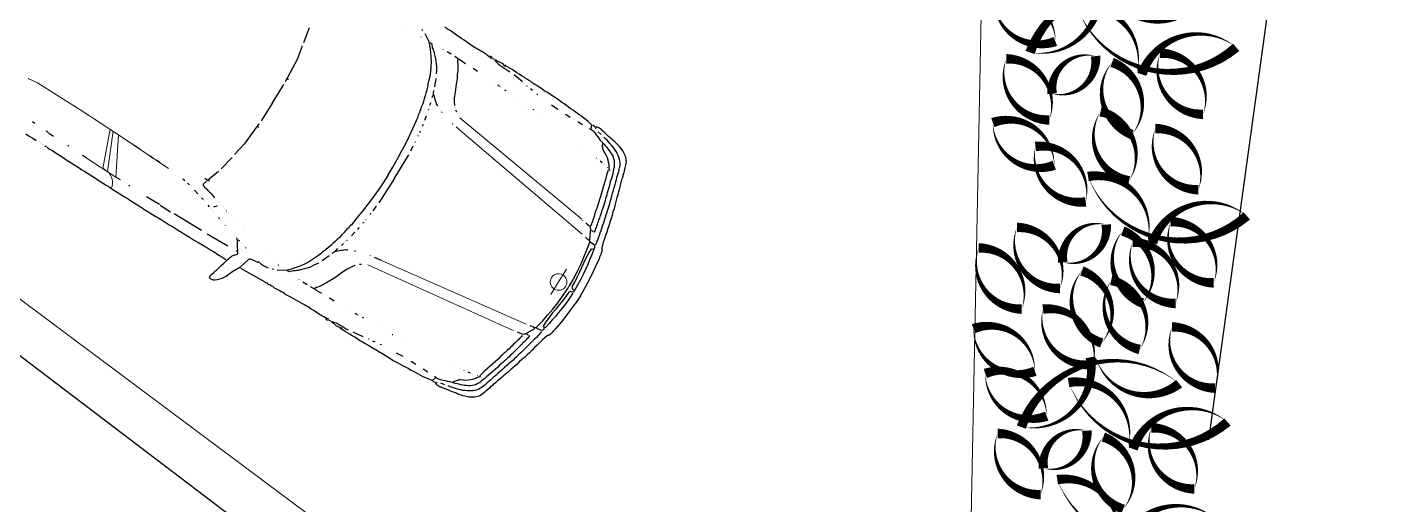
# Model space of a CAD drawing. Header units: metres. Extents: x -45 to 1930, y -347 to 488.
# Drawn here: x 110.75 to 117.84, y -326.62 to -324.14 of the extents above; entities that cross this region are included whole.
import ezdxf

# ---------------------------------------------------------------- set-up
doc = ezdxf.new("R2010")
doc.units = ezdxf.units.M
doc.linetypes.add('ČERCHOVANÁ', pattern=[25.4, 12.7, -6.35, 0, -6.35])
for name, color, linetype in [('01_PODKLAD_HRANICE_1', 70, 'Continuous'), ('OSA', 7, 'ČERCHOVANÁ'), ('zariz.predmety', 203, 'Continuous')]:
    doc.layers.add(name, color=color, linetype=linetype)

# ---------------------------------------------------------------- blocks, each defined once
blk = doc.blocks.new('BMW3-PUD')
at = {"lineweight": 0}
for p, q in [((2.5694, 0.7572), (2.3861, 0.7602)), ((2.3861, 0.7602), (2.4905, 0.5663)), ((2.4387, 0.7593), (2.5245, 0.5656)), ((2.4664, 0.7589), (2.5425, 0.5652)), ((1.0314, 0.4512), (0.2143, 0.3401)), ((0.9833, 0.3943), (0.17, 0.2757)), ((0.1432, 0.0776), (0.1432, 0)), ((0.1432, -0.0776), (0.1432, 0)), ((0.9833, -0.3943), (0.17, -0.2757)), ((1.0314, -0.4512), (0.2143, -0.3401))]:
    blk.add_line(p, q, dxfattribs=at)
for points in [[(1.5236, 0.7387), (1.5228, 0.7394), (1.5213, 0.7394), (1.5198, 0.7409), (1.519, 0.7424), (1.525, 0.7447), (1.5318, 0.7463), (1.5393, 0.7471), (1.546, 0.7472), (1.5528, 0.748), (1.5595, 0.7489), (1.5663, 0.7512), (1.5715, 0.7543), (1.5722, 0.7558), (1.573, 0.7573), (1.5737, 0.758), (1.5737, 0.758), (1.5902, 0.8161), (1.6115, 0.8584), (1.6159, 0.8704), (1.621, 0.8818), (1.6261, 0.8938), (1.632, 0.9044), (1.6386, 0.915), (1.6468, 0.9249), (1.6549, 0.934), (1.6653, 0.9416), (1.6691, 0.9432), (1.6728, 0.9447), (1.6765, 0.9462), (1.6803, 0.9471), (1.684, 0.9471), (1.6878, 0.9471), (1.6916, 0.9464), (1.6953, 0.9457), (1.697, 0.9345), (1.6948, 0.9232), (1.6905, 0.9111), (1.6876, 0.8991), (1.6855, 0.893), (1.684, 0.8878), (1.6833, 0.8825), (1.6811, 0.878), (1.6768, 0.8592), (1.6725, 0.8411), (1.6675, 0.823), (1.6625, 0.8057), (1.6603, 0.8004), (1.6588, 0.7951), (1.6574, 0.7906), (1.6567, 0.7861), (1.6382, 0.7648), (1.6375, 0.7618), (1.6382, 0.7588), (1.6398, 0.7558), (1.6413, 0.7536), (1.6413, 0.7536), (1.6428, 0.7529), (1.6436, 0.7521), (1.6436, 0.7521)], [(0.0086, 0), (0.0085, 0.0275), (0.0125, 0.0749), (0.0164, 0.1222), (0.0218, 0.1696), (0.028, 0.217), (0.0309, 0.229), (0.033, 0.2403), (0.0351, 0.2516), (0.0388, 0.2629), (0.0402, 0.2637), (0.041, 0.2644), (0.0425, 0.266), (0.0439, 0.2667), (0.0498, 0.2833), (0.0548, 0.3006), (0.0591, 0.3187), (0.0634, 0.3376), (0.0677, 0.3556), (0.072, 0.3737), (0.0763, 0.3918), (0.0813, 0.4083), (0.0856, 0.4264), (0.0907, 0.4437), (0.0957, 0.4611), (0.1, 0.4784), (0.1043, 0.4927), (0.1087, 0.507), (0.113, 0.5206), (0.1173, 0.5342), (0.1202, 0.5455), (0.1231, 0.556), (0.1268, 0.5658), (0.1289, 0.5756), (0.1347, 0.5907), (0.1398, 0.605), (0.1434, 0.6186), (0.1485, 0.6322), (0.1491, 0.6389), (0.1513, 0.645), (0.1535, 0.6503), (0.1542, 0.6563), (0.1593, 0.6721), (0.1643, 0.6872), (0.1687, 0.7015), (0.1745, 0.7151), (0.1841, 0.728), (0.1953, 0.7386), (0.2079, 0.747), (0.2214, 0.7547), (0.2355, 0.7601), (0.2505, 0.7655), (0.2662, 0.7695), (0.282, 0.7727), (0.2924, 0.7743), (0.3029, 0.7767), (0.3134, 0.7783), (0.3239, 0.7799), (0.3337, 0.7815), (0.3442, 0.7839), (0.3539, 0.7855), (0.3644, 0.7872), (0.3696, 0.788), (0.3749, 0.7895), (0.3794, 0.7904), (0.3846, 0.7904), (0.3899, 0.7905), (0.3951, 0.7905), (0.3997, 0.7891), (0.4042, 0.7876), (0.4049, 0.7869), (0.4049, 0.7861), (0.405, 0.7846), (0.4057, 0.7832), (0.402, 0.7771)], [(0.4095, 0.7832), (0.4245, 0.7856)], [(0.421, 0.7668), (0.4283, 0.7789), (0.4283, 0.7804), (0.4283, 0.7812), (0.4283, 0.7827), (0.429, 0.7834), (0.4425, 0.7859), (0.456, 0.7883), (0.4695, 0.7907), (0.483, 0.7916), (0.4972, 0.7933), (0.5107, 0.7942), (0.525, 0.7951), (0.5392, 0.796), (0.5535, 0.7969), (0.5678, 0.7971), (0.582, 0.798), (0.5955, 0.7989), (0.6098, 0.7998), (0.624, 0.8008), (0.6383, 0.8017), (0.6518, 0.8034), (0.6615, 0.8035), (0.6706, 0.8028), (0.6803, 0.803), (0.6901, 0.8031), (0.6991, 0.8032), (0.7089, 0.8033), (0.7186, 0.8034), (0.7276, 0.8035), (0.7374, 0.8036), (0.7471, 0.8038), (0.7562, 0.8046), (0.7659, 0.8047), (0.7749, 0.8048), (0.7847, 0.8049), (0.7937, 0.8051), (0.8035, 0.8052), (0.811, 0.806), (0.8185, 0.8061), (0.8252, 0.8062), (0.832, 0.8063), (0.8395, 0.8063), (0.8462, 0.8064), (0.853, 0.8065), (0.8605, 0.8074), (0.8755, 0.8068), (0.8905, 0.8062), (0.9048, 0.8071), (0.9198, 0.8073), (0.9341, 0.8075), (0.9484, 0.8069), (0.9626, 0.8063), (0.9762, 0.8035), (0.9829, 0.8058), (0.9889, 0.8074), (0.9964, 0.8075), (1.0032, 0.8068), (1.0107, 0.8061), (1.0182, 0.8047), (1.0257, 0.8041), (1.0325, 0.8042), (1.034, 0.8034), (1.0347, 0.8034), (1.0348, 0.8019), (1.0348, 0.8004), (1.0236, 0.7973), (1.0123, 0.7949), (1.0003, 0.794), (0.9883, 0.7931), (0.9756, 0.793), (0.9635, 0.7928), (0.9508, 0.7927), (0.9388, 0.7918)], [(0.8548, 0.7818), (0.911, 0.7892)], [(0.9784, 0.8088), (0.9776, 0.8088), (0.9761, 0.8087), (0.9754, 0.8087), (0.9739, 0.8087)], [(1.04, 0.8027), (1.0475, 0.8028)], [(1.0535, 0.8007), (1.0535, 0.8007), (1.0535, 0.8022), (1.0528, 0.8029), (1.0528, 0.8029), (1.055, 0.8052), (1.0587, 0.8067), (1.0625, 0.8068), (1.0663, 0.8046)], [(1.0566, 0.7984), (1.0648, 0.8), (1.0738, 0.8016), (1.0821, 0.8025), (1.0911, 0.8033), (1.1001, 0.8035), (1.1083, 0.8036), (1.1173, 0.8037), (1.1264, 0.803), (1.1354, 0.8031), (1.1444, 0.8025), (1.1534, 0.8026), (1.1617, 0.8019), (1.1707, 0.802), (1.1797, 0.8022), (1.1887, 0.8023), (1.1977, 0.8024), (1.212, 0.8033), (1.227, 0.8042), (1.2412, 0.8051), (1.2555, 0.8053), (1.269, 0.8055), (1.2833, 0.8064), (1.2975, 0.8073), (1.311, 0.809), (1.3193, 0.8083), (1.3268, 0.8084), (1.3335, 0.8085), (1.341, 0.8093), (1.3485, 0.8094), (1.356, 0.8103), (1.3636, 0.8104), (1.3718, 0.8104), (1.3756, 0.8105), (1.3786, 0.8105), (1.3816, 0.8106), (1.3853, 0.8106), (1.3883, 0.8099), (1.3914, 0.8099), (1.3951, 0.81), (1.3988, 0.8108), (1.4004, 0.8108), (1.4018, 0.8108), (1.4026, 0.8101), (1.4041, 0.8086), (1.4094, 0.8109), (1.4146, 0.8125), (1.4198, 0.8125), (1.4244, 0.8088), (1.4319, 0.8127), (1.4334, 0.8127), (1.4349, 0.812), (1.4356, 0.8112), (1.4379, 0.8112), (1.582, 0.8182)], [(1.4055, 0.8139), (1.4055, 0.8139), (1.4048, 0.8139), (1.4041, 0.8138), (1.4041, 0.8138)], [(1.4378, 0.8143), (1.4378, 0.8143)], [(2.7721, 0.8189), (2.7556, 0.8195), (2.7391, 0.8193), (2.7225, 0.8198), (2.7053, 0.8196), (2.6887, 0.8202), (2.6722, 0.82), (2.6557, 0.8205), (2.6392, 0.8203), (2.6226, 0.8209), (2.6054, 0.8207), (2.5889, 0.8212), (2.5724, 0.821), (2.5558, 0.8216), (2.5393, 0.8214), (2.522, 0.8219), (2.5055, 0.8217), (2.489, 0.8223), (2.4725, 0.8221), (2.4559, 0.8226), (2.4387, 0.8224), (2.4221, 0.823), (2.4056, 0.8228), (2.3891, 0.8226), (2.3718, 0.8232), (2.3553, 0.823), (2.3388, 0.8235), (2.3215, 0.8233), (2.305, 0.8231), (2.2885, 0.8236), (2.272, 0.8234), (2.2547, 0.824), (2.2382, 0.8238), (2.2276, 0.8237), (2.2171, 0.8236), (2.2059, 0.8234), (2.1954, 0.8233), (2.1848, 0.8232), (2.1743, 0.8238), (2.1638, 0.8237), (2.1533, 0.8243), (2.1428, 0.8242), (2.1315, 0.824), (2.121, 0.8239), (2.1105, 0.8238), (2.1, 0.8237), (2.0895, 0.8235), (2.079, 0.8226), (2.0685, 0.8218), (2.0437, 0.8222), (2.0189, 0.8227), (1.9942, 0.8224), (1.9694, 0.8228), (1.9446, 0.8225), (1.9198, 0.8222), (1.8951, 0.822), (1.8703, 0.8217), (1.8455, 0.8206), (1.8207, 0.8203), (1.796, 0.82), (1.7712, 0.8197), (1.7464, 0.8194), (1.7224, 0.8192), (1.6976, 0.8196), (1.6728, 0.8193)], [(1.9431, 0.8203), (1.9431, 0.8203)], [(2.7751, 0.8182), (2.7781, 0.819), (2.7804, 0.819), (2.7826, 0.819), (2.7849, 0.8191)], [(2.7924, 0.8169), (2.7924, 0.8169)], [(2.7984, 0.8192), (2.7984, 0.8192)], [(2.7984, 0.8162), (2.7984, 0.8162)], [(2.8059, 0.8186), (2.8059, 0.8186)], [(2.8119, 0.8194), (2.8119, 0.8194)], [(2.8127, 0.8164), (2.8127, 0.8164)], [(2.8224, 0.8158), (2.8224, 0.8158)], [(2.9028, 0.8182), (2.881, 0.8187), (2.86, 0.8185), (2.8382, 0.8189)], [(0.0815, 0.2657), (0.0822, 0.2724), (0.0836, 0.2792), (0.085, 0.2868), (0.0857, 0.2928), (0.0885, 0.3056), (0.0921, 0.3191), (0.095, 0.3312), (0.0978, 0.344), (0.1007, 0.356), (0.1036, 0.3688), (0.1064, 0.3809), (0.1093, 0.3929), (0.1122, 0.4042), (0.115, 0.4162), (0.1179, 0.4268), (0.1208, 0.4381), (0.1236, 0.4487), (0.1265, 0.4592), (0.1286, 0.4697), (0.1315, 0.481), (0.1366, 0.4961), (0.1409, 0.5112), (0.1452, 0.5262), (0.1496, 0.5406), (0.1539, 0.5556), (0.1582, 0.5707), (0.1625, 0.585), (0.1676, 0.6001), (0.1705, 0.6106), (0.1734, 0.6212), (0.1763, 0.6317), (0.1799, 0.6423), (0.1828, 0.6528), (0.1864, 0.6634), (0.19, 0.6732), (0.1937, 0.6838), (0.1996, 0.6929), (0.2062, 0.7012), (0.2129, 0.7088), (0.2211, 0.7156), (0.2293, 0.7225), (0.2382, 0.7279), (0.2471, 0.7332), (0.2569, 0.7378), (0.2666, 0.7424), (0.277, 0.7456), (0.2875, 0.7495), (0.2987, 0.7526), (0.31, 0.7557), (0.3204, 0.7581), (0.3317, 0.7605), (0.3429, 0.7629)], [(0.126, 0.318), (0.126, 0.318), (0.1244, 0.3188), (0.1237, 0.3195), (0.1229, 0.3202), (0.1236, 0.3262), (0.125, 0.3323), (0.1257, 0.3383), (0.1264, 0.3443), (0.1278, 0.3511), (0.1292, 0.3571), (0.1307, 0.3631), (0.1329, 0.3691), (0.1335, 0.3767), (0.1357, 0.3835), (0.1371, 0.3895), (0.1378, 0.3955), (0.1414, 0.4091), (0.1442, 0.4211), (0.1478, 0.4332), (0.1507, 0.4445), (0.1528, 0.4558), (0.1557, 0.4663), (0.1586, 0.4776), (0.1615, 0.4881), (0.1643, 0.4987), (0.1672, 0.5092), (0.1708, 0.5198), (0.1737, 0.5296), (0.1773, 0.5454), (0.1816, 0.5612), (0.1867, 0.5763), (0.1918, 0.5914), (0.1954, 0.6042), (0.199, 0.617), (0.2026, 0.6291), (0.2077, 0.6404), (0.2106, 0.6509), (0.2142, 0.6607), (0.2186, 0.6705), (0.2245, 0.6796), (0.2311, 0.688), (0.2386, 0.6956), (0.246, 0.7024), (0.255, 0.7078), (0.2639, 0.7116), (0.2729, 0.7155), (0.2818, 0.7194), (0.2916, 0.7232), (0.3005, 0.7263), (0.3103, 0.7295), (0.32, 0.7326), (0.3297, 0.7357), (0.3305, 0.7357), (0.3305, 0.7342), (0.3305, 0.7335), (0.3312, 0.7327), (0.3298, 0.7282), (0.3276, 0.7237), (0.3247, 0.7191), (0.3217, 0.7153), (0.318, 0.7108), (0.3143, 0.7077), (0.3106, 0.7039), (0.3061, 0.7009), (0.2942, 0.6955), (0.283, 0.6893), (0.2725, 0.6817), (0.2629, 0.6741), (0.254, 0.665), (0.2458, 0.6558), (0.2384, 0.646), (0.2318, 0.6354), (0.2303, 0.6354), (0.2288, 0.6354), (0.2273, 0.6354), (0.225, 0.6353)], [(0.335, 0.7358), (0.3462, 0.7396), (0.3574, 0.7443), (0.3693, 0.7489), (0.3813, 0.7536), (0.3933, 0.7575), (0.4053, 0.7599), (0.418, 0.7608), (0.43, 0.7602)], [(0.3616, 0.7676), (0.3833, 0.7716)], [(0.3961, 0.774), (0.3961, 0.774)], [(0.4721, 0.7584), (0.4999, 0.7588)], [(0.5255, 0.7568), (0.5255, 0.7568)], [(0.545, 0.757), (0.575, 0.7574)], [(0.6223, 0.7579), (0.6621, 0.7607)], [(0.7513, 0.767), (0.7588, 0.7686)], [(0.7866, 0.7712), (0.8001, 0.7736)], [(0.8211, 0.7761), (0.8211, 0.7761), (0.8226, 0.7761), (0.8233, 0.7761), (0.8241, 0.7769)], [(0.8473, 0.7794), (0.8473, 0.7794)], [(1.1907, 0), (1.1907, 0.0026), (1.1909, 0.0476), (1.1927, 0.0935), (1.1959, 0.1386), (1.1991, 0.1836), (1.2038, 0.2295), (1.2093, 0.2746), (1.2155, 0.3197), (1.2169, 0.328), (1.2183, 0.3356), (1.2197, 0.3431), (1.2219, 0.3499), (1.2233, 0.3574), (1.2247, 0.3649), (1.2254, 0.3717), (1.2268, 0.3785), (1.2304, 0.3935), (1.2332, 0.4086), (1.2368, 0.4236), (1.2411, 0.4387), (1.2447, 0.4538), (1.249, 0.4681), (1.2533, 0.4831), (1.2584, 0.4975), (1.2613, 0.5058), (1.2642, 0.5126), (1.2671, 0.5201), (1.2693, 0.5276), (1.278, 0.5525), (1.2875, 0.5752), (1.2993, 0.5978), (1.3118, 0.6198), (1.3258, 0.6402), (1.3413, 0.6607), (1.3583, 0.6811), (1.3761, 0.7009), (1.4164, 0.7254)], [(1.4224, 0.7277), (1.4224, 0.7277)], [(1.4291, 0.73), (1.4291, 0.73)], [(1.4351, 0.7331), (1.4426, 0.734)], [(1.4485, 0.7363), (1.4485, 0.7363)], [(1.4613, 0.7394), (1.468, 0.741), (1.474, 0.7418), (1.4807, 0.7427), (1.4867, 0.7435), (1.4935, 0.7436), (1.5003, 0.7437), (1.507, 0.743), (1.5138, 0.7423)], [(1.5312, 0.735), (1.5312, 0.735)], [(1.5379, 0.7336), (1.5379, 0.7336)], [(1.6102, 0.7157), (1.6102, 0.7157)], [(1.62, 0.7136), (1.62, 0.7136), (1.6193, 0.7135), (1.6178, 0.7135), (1.6178, 0.7135)], [(1.6291, 0.7107), (1.6291, 0.7107)], [(1.6856, 0.6955), (1.6802, 0.7007), (1.6749, 0.7059), (1.6711, 0.7127), (1.6665, 0.7186), (1.6627, 0.7253), (1.6588, 0.7313), (1.6543, 0.738), (1.6489, 0.7439), (1.6489, 0.7454), (1.6482, 0.7469), (1.6474, 0.7484), (1.6474, 0.7492), (1.6474, 0.7507), (1.6481, 0.7514), (1.6496, 0.7529), (1.6503, 0.7537)], [(1.7014, 0.7558), (1.8267, 0.7596)], [(1.8327, 0.7574), (1.8327, 0.7574)], [(1.8612, 0.76), (2.0279, 0.762)], [(2.1135, 0.7622), (2.0489, 0.7622)], [(2.1173, 0.7608), (2.1961, 0.7617)], [(2.2997, 0.7614), (2.3065, 0.7615)], [(2.3223, 0.7617), (2.3223, 0.7617)], [(2.332, 0.7604), (2.332, 0.7604)], [(2.3538, 0.7606), (2.3538, 0.7606)], [(2.3576, 0.7599), (2.3861, 0.7602)], [(2.4499, 0.7587), (2.4664, 0.7589)], [(2.489, 0.7592), (2.489, 0.7592), (2.4905, 0.7592), (2.4912, 0.7592), (2.4912, 0.7592)], [(2.4987, 0.7586), (2.4987, 0.7586)], [(2.5228, 0.7589), (2.5228, 0.7589), (2.5243, 0.7589), (2.525, 0.7589), (2.525, 0.7589)], [(2.5694, 0.7572), (2.5926, 0.7574)], [(2.5987, 0.7553), (2.5987, 0.7553)], [(2.6114, 0.7577), (2.6114, 0.7577)], [(2.679, 0.754), (2.6805, 0.754), (2.6813, 0.754), (2.6828, 0.754), (2.6843, 0.754)], [(2.8044, 0.7517), (2.7744, 0.7521)], [(2.8082, 0.7503), (2.821, 0.7504)], [(2.8908, 0.7475), (2.9059, 0.7477)], [(0.2423, 0.6385), (0.2423, 0.6385), (0.243, 0.6386), (0.2438, 0.6386), (0.2438, 0.6386)], [(0.267, 0.6433), (0.267, 0.6433)], [(0.273, 0.6434), (0.273, 0.6434)], [(0.2797, 0.645), (0.2932, 0.6474)], [(0.309, 0.6491), (0.309, 0.6491)], [(0.3157, 0.6507), (0.3157, 0.6507), (0.3165, 0.6507), (0.3172, 0.6507), (0.3172, 0.6507)], [(0.3374, 0.6547), (0.3374, 0.6547)], [(0.4027, 0.6637), (0.4027, 0.6637)], [(0.6742, 0.6895), (0.6742, 0.6895)], [(0.7282, 0.6901), (0.7282, 0.6901), (0.7297, 0.6909), (0.7305, 0.6917), (0.7312, 0.6917)], [(0.7755, 0.6922), (0.7755, 0.6922)], [(0.8295, 0.6943), (0.8295, 0.6943)], [(0.9023, 0.6975), (0.9099, 0.6976)], [(0.9324, 0.6978), (0.9324, 0.6978)], [(0.9421, 0.6994), (0.9421, 0.6994), (0.9414, 0.7002), (0.9398, 0.7002), (0.9398, 0.7002)], [(0.9451, 0.6995), (0.9474, 0.7003), (0.9496, 0.7003), (0.9519, 0.7003), (0.9549, 0.7004)], [(0.9962, 0.7009), (0.9962, 0.7009)], [(1.081, 0.7041), (1.1088, 0.7044)], [(1.0873, 0.4909), (1.0991, 0.5068), (1.1094, 0.5235), (1.1182, 0.5416), (1.1262, 0.5612), (1.1343, 0.5801), (1.1423, 0.599), (1.1511, 0.6179), (1.1607, 0.6352), (1.165, 0.645), (1.1702, 0.6549), (1.1753, 0.664), (1.1812, 0.673), (1.1864, 0.6806), (1.1916, 0.6874), (1.196, 0.6935), (1.2004, 0.701), (1.2004, 0.7018), (1.2004, 0.7033), (1.2011, 0.704), (1.2019, 0.7056), (1.2236, 0.7066)], [(1.1515, 0.7057), (1.1515, 0.7057)], [(1.1561, 0.705), (1.1973, 0.7062)], [(1.2454, 0.7068), (1.2702, 0.7071)], [(1.2552, 0.58), (1.261, 0.5914), (1.2684, 0.602), (1.2758, 0.6133), (1.2832, 0.6239), (1.2921, 0.6338), (1.3009, 0.6444), (1.3106, 0.6543), (1.3202, 0.6642), (1.3247, 0.6687), (1.3299, 0.6733), (1.3351, 0.6771), (1.3403, 0.6809), (1.3455, 0.6847), (1.35, 0.6893), (1.3544, 0.6939), (1.3581, 0.6992), (1.3694, 0.6993)], [(1.2882, 0.7073), (1.2882, 0.7073)], [(1.2942, 0.7067), (1.2942, 0.7067), (1.2957, 0.7067), (1.2965, 0.7067), (1.2965, 0.7067)], [(1.4189, 0.7014), (1.4189, 0.7014)], [(1.4279, 0.7), (1.4279, 0.7), (1.4272, 0.7), (1.4257, 0.7), (1.4257, 0.7)], [(1.4377, 0.6971), (1.4377, 0.6971)], [(1.5138, 0.6793), (1.5138, 0.6793)], [(1.6449, 0.7063), (1.6449, 0.7063)], [(1.6532, 0.7042), (1.6532, 0.7042)], [(1.6607, 0.7028), (1.6607, 0.7028)], [(1.6645, 0.7013), (1.672, 0.7014)], [(1.6954, 0.6927), (1.6954, 0.6927)], [(1.7014, 0.6905), (1.7014, 0.6905)], [(1.7714, 0.6703), (1.7714, 0.6703), (1.7714, 0.6711), (1.7707, 0.6718), (1.7707, 0.6718)], [(1.7798, 0.6666), (1.7798, 0.6666)], [(1.7895, 0.6653), (1.7895, 0.6653)], [(1.8001, 0.6616), (1.8001, 0.6616)], [(1.8084, 0.6595), (1.8084, 0.6595)], [(1.8204, 0.6551), (1.8197, 0.6559), (1.8189, 0.6566), (1.8167, 0.6566), (1.8152, 0.6573)], [(1.8302, 0.6522), (1.8302, 0.6522)], [(1.8604, 0.6436), (1.8604, 0.6436)], [(1.8679, 0.6414), (1.8679, 0.6414)], [(1.8755, 0.6385), (1.8755, 0.6385)], [(1.9182, 0.639), (1.9182, 0.639)], [(0.1558, 0.3364), (0.1564, 0.3424), (0.1579, 0.3484), (0.1593, 0.3552), (0.16, 0.3612), (0.1629, 0.371), (0.165, 0.3801), (0.1672, 0.3891), (0.17, 0.3981), (0.1721, 0.4094), (0.175, 0.4207), (0.1771, 0.432), (0.1807, 0.4441), (0.1836, 0.4554), (0.1865, 0.4667), (0.1901, 0.478), (0.193, 0.4893), (0.1973, 0.5073), (0.2023, 0.5247), (0.2073, 0.5428), (0.2124, 0.5601), (0.2175, 0.5774), (0.2225, 0.5955), (0.2276, 0.6128), (0.2326, 0.6309)], [(0.219, 0.633), (0.219, 0.633)], [(1.2522, 0.5725), (1.2522, 0.5725)], [(1.6742, 0.6368), (1.6742, 0.6368)], [(1.6885, 0.634), (1.6885, 0.634)], [(1.7428, 0.6189), (1.7428, 0.6189)], [(1.7684, 0.6117), (1.7684, 0.6117)], [(1.788, 0.6074), (1.788, 0.6074)], [(1.794, 0.6052), (1.794, 0.6052)], [(1.8046, 0.6031), (1.8046, 0.6031), (1.8038, 0.6031), (1.8023, 0.6031), (1.8023, 0.6031)], [(1.8143, 0.6002), (1.8143, 0.6002)], [(1.8234, 0.5981), (1.8234, 0.5981)], [(1.8309, 0.5952), (1.8309, 0.5952)], [(1.8347, 0.5937), (1.8347, 0.5937)], [(1.8422, 0.5923), (1.8422, 0.5923)], [(1.8477, 0.5743), (1.8477, 0.5743)], [(1.8498, 0.5909), (1.8498, 0.5909)], [(1.8556, 0.6007), (1.8556, 0.6007)], [(1.8573, 0.588), (1.8573, 0.588)], [(1.8585, 0.6083), (1.8615, 0.6113), (1.8645, 0.6143), (1.8682, 0.6181), (1.8719, 0.6204)], [(1.8664, 0.5851), (1.8664, 0.5851)], [(1.8786, 0.625), (1.8786, 0.625)], [(1.8845, 0.6364), (1.8845, 0.6364)], [(1.9033, 0.6306), (1.8928, 0.6334)], [(1.9744, 0.5278), (1.9816, 0.5512), (1.9786, 0.5549), (1.974, 0.5571), (1.9695, 0.5585), (1.9643, 0.56), (1.959, 0.5607), (1.9537, 0.5621), (1.9484, 0.5628), (1.9439, 0.565), (1.9379, 0.5664), (1.9311, 0.5678), (1.9251, 0.5693), (1.9183, 0.5707), (1.9123, 0.5721), (1.9055, 0.5743), (1.8995, 0.5765), (1.8934, 0.5794)], [(1.9305, 0.6211), (1.9305, 0.6211)], [(1.9508, 0.6154), (1.9478, 0.6161), (1.9456, 0.6161), (1.9425, 0.6168), (1.9403, 0.619)], [(1.9591, 0.6125), (1.9591, 0.6125)], [(1.9681, 0.6111), (1.9681, 0.6111)], [(2.0021, 0.601), (1.978, 0.6082)], [(2.0111, 0.5981), (2.0111, 0.5981)], [(2.0269, 0.5945), (2.0269, 0.5945)], [(2.0322, 0.5931), (2.0322, 0.5931)], [(2.0435, 0.5902), (2.0435, 0.5902), (2.0427, 0.5909), (2.0412, 0.5917), (2.0412, 0.5917)], [(2.0465, 0.5895), (2.048, 0.5895), (2.0495, 0.5895), (2.051, 0.5895), (2.0533, 0.5896)], [(2.0593, 0.5874), (2.0593, 0.5874)], [(2.0856, 0.5832), (2.0721, 0.5853)], [(2.2081, 0.5764), (2.2096, 0.5764), (2.2103, 0.5764), (2.2118, 0.5764), (2.2133, 0.5765)], [(2.2268, 0.5766), (2.2268, 0.5766)], [(2.2336, 0.5745), (2.2547, 0.5747)], [(2.2922, 0.5721), (2.2757, 0.5734)], [(2.2845, 0.5893), (2.2845, 0.5893)], [(2.3936, 0.5703), (2.3583, 0.5699)], [(1.2135, 0.4834), (1.2216, 0.5001)], [(1.2237, 0.5068), (1.2237, 0.5068)], [(1.2259, 0.5129), (1.2259, 0.5129)], [(1.2281, 0.5189), (1.2449, 0.5589)], [(1.2471, 0.5649), (1.2471, 0.5649)], [(1.949, 0.4517), (1.9722, 0.5225), (1.9895, 0.5205)], [(1.961, 0.5201), (1.9625, 0.5202), (1.964, 0.5202), (1.9647, 0.5202), (1.967, 0.5202)], [(1.0382, 0.4528), (1.0382, 0.4528)], [(1.0546, 0.4627), (1.0546, 0.4627)], [(1.0605, 0.4666), (1.0702, 0.4735)], [(1.0821, 0.4849), (1.0821, 0.4849)], [(1.1234, 0.4253), (1.1249, 0.4253), (1.1264, 0.4261), (1.1271, 0.4261), (1.1286, 0.4261)], [(1.1353, 0.4292), (1.1353, 0.4292)], [(1.154, 0.4392), (1.154, 0.4392)], [(1.1607, 0.4423), (1.1674, 0.4453), (1.1734, 0.4484), (1.1794, 0.453), (1.1853, 0.4583), (1.1912, 0.4636), (1.1972, 0.469), (1.2031, 0.4743), (1.2098, 0.4804), (1.2106, 0.4804), (1.2113, 0.4797), (1.2121, 0.4789), (1.2128, 0.4782), (1.21, 0.4616)], [(1.1985, 0.4239), (1.202, 0.4382)], [(1.2035, 0.445), (1.2035, 0.445)], [(1.2079, 0.4541), (1.2079, 0.4541)], [(1.9277, 0.353), (1.9447, 0.4328)], [(1.9476, 0.4441), (1.9476, 0.4441)], [(0.7644, 0.3677), (0.7644, 0.3677)], [(0.7998, 0.4222), (0.7998, 0.4222)], [(0.9833, 0.3943), (1.023, 0.4008)], [(1.0448, 0.4041), (1.0448, 0.4041), (1.0463, 0.4041), (1.047, 0.4041), (1.047, 0.4041)], [(1.1166, 0.4229), (1.1166, 0.4229)], [(1.1799, 0.3441), (1.1841, 0.3675)], [(1.1855, 0.3735), (1.1855, 0.3735)], [(1.1877, 0.381), (1.1877, 0.381)], [(1.1927, 0.4006), (1.1927, 0.4006), (1.1927, 0.4021), (1.1927, 0.4028), (1.1927, 0.4028)], [(1.1949, 0.4089), (1.1949, 0.4089)], [(1.197, 0.4164), (1.197, 0.4164)], [(0.1212, 0.2729), (0.1425, 0.313), (0.144, 0.3182), (0.1477, 0.322), (0.1514, 0.3258), (0.1536, 0.3296), (0.1858, 0.3338)], [(0.1297, 0.3173), (0.132, 0.3181), (0.1342, 0.3181), (0.1372, 0.3181), (0.1395, 0.3182)], [(0.2068, 0.3378), (0.2068, 0.3378), (0.2075, 0.3378), (0.2083, 0.3378), (0.2083, 0.3378)], [(0.2143, 0.3401), (0.2143, 0.3401)], [(1.1743, 0.311), (1.1749, 0.323)], [(1.9018, 0.1297), (1.9108, 0.2612), (1.9249, 0.3342)], [(0.0477, 0), (0.0479, 0.001), (0.0493, 0.0047), (0.0538, 0.0055), (0.0591, 0.0071), (0.0635, 0.0094), (0.0673, 0.014), (0.068, 0.0155), (0.0687, 0.0162), (0.0702, 0.017), (0.0702, 0.017), (0.0714, 0.044), (0.0741, 0.0718), (0.0775, 0.0997), (0.0809, 0.1275), (0.0851, 0.1546), (0.0878, 0.1824), (0.0897, 0.2102), (0.0894, 0.2372), (0.0788, 0.2424), (0.078, 0.2476), (0.0787, 0.2529), (0.0809, 0.2574), (0.0838, 0.2612), (0.1101, 0.2638), (0.1116, 0.263), (0.1131, 0.2623), (0.1139, 0.2608), (0.1154, 0.2586), (0.1069, 0.2172), (0.0998, 0.1765), (0.0943, 0.1352), (0.0896, 0.0938), (0.0871, 0.0525), (0.0853, 0.0119), (0.085, 0)], [(0.0493, 0.0092), (0.0504, 0.0408), (0.0523, 0.0724), (0.0549, 0.1039), (0.059, 0.1355), (0.0617, 0.1603), (0.0667, 0.1851), (0.0709, 0.2092), (0.0744, 0.2341), (0.0751, 0.2356), (0.0759, 0.2378), (0.0766, 0.2386), (0.0766, 0.2393)], [(0.1153, 0.2646), (0.1235, 0.2692), (0.1243, 0.2692), (0.1258, 0.2684), (0.1273, 0.2677), (0.1288, 0.2677), (0.1475, 0.2717)], [(0.17, 0.2757), (0.17, 0.2757)], [(1.1619, 0.2177), (1.1619, 0.2193), (1.1619, 0.22), (1.1618, 0.2215), (1.1626, 0.2222)], [(1.1667, 0.2546), (1.1667, 0.2546), (1.1667, 0.2561), (1.1667, 0.2568), (1.1666, 0.2576)], [(1.1679, 0.2764), (1.1679, 0.2779), (1.1687, 0.2794), (1.1694, 0.2802), (1.1694, 0.2824)], [(1.153, 0), (1.1552, 0.1471)], [(1.1572, 0.1696), (1.1598, 0.199)], [(1.1574, 0.1531), (1.1574, 0.1531)], [(1.8926, 0.1461), (1.8941, 0.1461), (1.8956, 0.1462), (1.8964, 0.1462), (1.8986, 0.1462)], [(1.8992, 0), (1.9005, 0.1109)], [(1.9004, 0.1222), (1.9004, 0.1222)], [(0.0086, 0), (0.0085, -0.0275), (0.0125, -0.0749), (0.0164, -0.1222), (0.0218, -0.1696), (0.028, -0.217), (0.0309, -0.229), (0.033, -0.2403), (0.0351, -0.2516), (0.0388, -0.2629), (0.0402, -0.2637), (0.041, -0.2644), (0.0425, -0.266), (0.0439, -0.2667), (0.0498, -0.2833), (0.0548, -0.3006), (0.0591, -0.3187), (0.0634, -0.3376), (0.0677, -0.3556), (0.072, -0.3737), (0.0763, -0.3918), (0.0813, -0.4083), (0.0856, -0.4264), (0.0907, -0.4437), (0.0957, -0.4611), (0.1, -0.4784), (0.1043, -0.4927), (0.1087, -0.507), (0.113, -0.5206), (0.1173, -0.5342), (0.1202, -0.5455), (0.1231, -0.556), (0.1268, -0.5658), (0.1289, -0.5756), (0.1347, -0.5907), (0.1398, -0.605), (0.1434, -0.6186), (0.1485, -0.6322), (0.1491, -0.6389), (0.1513, -0.645), (0.1535, -0.6503), (0.1542, -0.6563), (0.1593, -0.6721), (0.1643, -0.6872), (0.1687, -0.7015), (0.1745, -0.7151), (0.1841, -0.728), (0.1953, -0.7386), (0.2079, -0.747), (0.2214, -0.7547), (0.2355, -0.7601), (0.2505, -0.7655), (0.2662, -0.7695), (0.282, -0.7727), (0.2924, -0.7743), (0.3029, -0.7767), (0.3134, -0.7783), (0.3239, -0.7799), (0.3337, -0.7815), (0.3442, -0.7839), (0.3539, -0.7855), (0.3644, -0.7872), (0.3696, -0.788), (0.3749, -0.7895), (0.3794, -0.7904), (0.3846, -0.7904), (0.3899, -0.7905), (0.3951, -0.7905), (0.3997, -0.7891), (0.4042, -0.7876), (0.4049, -0.7869), (0.4049, -0.7861), (0.405, -0.7846), (0.4057, -0.7832), (0.402, -0.7771)], [(1.153, 0), (1.1552, -0.1471)], [(1.1907, 0), (1.1907, -0.0026), (1.1909, -0.0476), (1.1927, -0.0935), (1.1959, -0.1386), (1.1991, -0.1836), (1.2038, -0.2295), (1.2093, -0.2746), (1.2155, -0.3197), (1.2169, -0.328), (1.2183, -0.3356), (1.2197, -0.3431), (1.2219, -0.3499), (1.2233, -0.3574), (1.2247, -0.3649), (1.2254, -0.3717), (1.2268, -0.3785), (1.2304, -0.3935), (1.2332, -0.4086), (1.2368, -0.4236), (1.2411, -0.4387), (1.2447, -0.4538), (1.249, -0.4681), (1.2533, -0.4831), (1.2584, -0.4975), (1.2613, -0.5058), (1.2642, -0.5126), (1.2671, -0.5201), (1.2693, -0.5276), (1.278, -0.5525), (1.2875, -0.5752), (1.2993, -0.5978), (1.3118, -0.6198), (1.3258, -0.6402), (1.3413, -0.6607), (1.3583, -0.6811), (1.3761, -0.7009), (1.4164, -0.7254)], [(1.8987, 0.0535), (1.8987, 0.0535)], [(1.8988, 0.0588), (1.8988, 0.0588)], [(0.0477, 0), (0.0479, -0.001), (0.0493, -0.0047), (0.0538, -0.0055), (0.0591, -0.0071), (0.0635, -0.0094), (0.0673, -0.014), (0.068, -0.0155), (0.0687, -0.0162), (0.0702, -0.017), (0.0702, -0.017), (0.0714, -0.044), (0.0741, -0.0718), (0.0775, -0.0997), (0.0809, -0.1275), (0.0851, -0.1546), (0.0878, -0.1824), (0.0897, -0.2102), (0.0894, -0.2372), (0.0788, -0.2424), (0.078, -0.2476), (0.0787, -0.2529), (0.0809, -0.2574), (0.0838, -0.2612), (0.1101, -0.2638), (0.1116, -0.263), (0.1131, -0.2623), (0.1139, -0.2608), (0.1154, -0.2586), (0.1069, -0.2172), (0.0998, -0.1765), (0.0943, -0.1352), (0.0896, -0.0938), (0.0871, -0.0525), (0.0853, -0.0119), (0.085, 0)], [(0.0493, -0.0092), (0.0504, -0.0408), (0.0523, -0.0724), (0.0549, -0.1039), (0.059, -0.1355), (0.0617, -0.1603), (0.0667, -0.1851), (0.0709, -0.2092), (0.0744, -0.2341), (0.0751, -0.2356), (0.0759, -0.2378), (0.0766, -0.2386), (0.0766, -0.2393)], [(1.8987, -0.0535), (1.8987, -0.0535)], [(1.8988, -0.0588), (1.8988, -0.0588)], [(1.8992, 0), (1.9005, -0.1109)], [(1.9004, -0.1222), (1.9004, -0.1222)], [(1.9018, -0.1297), (1.9108, -0.2612), (1.9249, -0.3342)], [(1.1572, -0.1696), (1.1598, -0.199)], [(1.1574, -0.1531), (1.1574, -0.1531)], [(1.8926, -0.1461), (1.8941, -0.1461), (1.8956, -0.1462), (1.8964, -0.1462), (1.8986, -0.1462)], [(0.0815, -0.2657), (0.0822, -0.2724), (0.0836, -0.2792), (0.085, -0.2868), (0.0857, -0.2928), (0.0885, -0.3056), (0.0921, -0.3191), (0.095, -0.3312), (0.0978, -0.344), (0.1007, -0.356), (0.1036, -0.3688), (0.1064, -0.3809), (0.1093, -0.3929), (0.1122, -0.4042), (0.115, -0.4162), (0.1179, -0.4268), (0.1208, -0.4381), (0.1236, -0.4487), (0.1265, -0.4592), (0.1286, -0.4697), (0.1315, -0.481), (0.1366, -0.4961), (0.1409, -0.5112), (0.1452, -0.5262), (0.1496, -0.5406), (0.1539, -0.5556), (0.1582, -0.5707), (0.1625, -0.585), (0.1676, -0.6001), (0.1705, -0.6106), (0.1734, -0.6212), (0.1763, -0.6317), (0.1799, -0.6423), (0.1828, -0.6528), (0.1864, -0.6634), (0.19, -0.6732), (0.1937, -0.6838), (0.1996, -0.6929), (0.2062, -0.7012), (0.2129, -0.7088), (0.2211, -0.7156), (0.2293, -0.7225), (0.2382, -0.7279), (0.2471, -0.7332), (0.2569, -0.7378), (0.2666, -0.7424), (0.277, -0.7456), (0.2875, -0.7495), (0.2987, -0.7526), (0.31, -0.7557), (0.3204, -0.7581), (0.3317, -0.7605), (0.3429, -0.7629)], [(0.1153, -0.2646), (0.1235, -0.2692), (0.1243, -0.2692), (0.1258, -0.2684), (0.1273, -0.2677), (0.1288, -0.2677), (0.1475, -0.2717)], [(0.1212, -0.2729), (0.1425, -0.313), (0.144, -0.3182), (0.1477, -0.322), (0.1514, -0.3258), (0.1536, -0.3296), (0.1858, -0.3338)], [(0.17, -0.2757), (0.17, -0.2757)], [(1.1619, -0.2177), (1.1619, -0.2193), (1.1619, -0.22), (1.1618, -0.2215), (1.1626, -0.2222)], [(1.1667, -0.2546), (1.1667, -0.2546), (1.1667, -0.2561), (1.1667, -0.2568), (1.1666, -0.2576)], [(1.1679, -0.2764), (1.1679, -0.2779), (1.1687, -0.2794), (1.1694, -0.2802), (1.1694, -0.2824)], [(0.126, -0.318), (0.126, -0.318), (0.1244, -0.3188), (0.1237, -0.3195), (0.1229, -0.3202), (0.1236, -0.3262), (0.125, -0.3323), (0.1257, -0.3383), (0.1264, -0.3443), (0.1278, -0.3511), (0.1292, -0.3571), (0.1307, -0.3631), (0.1329, -0.3691), (0.1335, -0.3767), (0.1357, -0.3835), (0.1371, -0.3895), (0.1378, -0.3955), (0.1414, -0.4091), (0.1442, -0.4211), (0.1478, -0.4332), (0.1507, -0.4445), (0.1528, -0.4558), (0.1557, -0.4663), (0.1586, -0.4776), (0.1615, -0.4881), (0.1643, -0.4987), (0.1672, -0.5092), (0.1708, -0.5198), (0.1737, -0.5296), (0.1773, -0.5454), (0.1816, -0.5612), (0.1867, -0.5763), (0.1918, -0.5914), (0.1954, -0.6042), (0.199, -0.617), (0.2026, -0.6291), (0.2077, -0.6404), (0.2106, -0.6509), (0.2142, -0.6607), (0.2186, -0.6705), (0.2245, -0.6796), (0.2311, -0.688), (0.2386, -0.6956), (0.246, -0.7024), (0.255, -0.7078), (0.2639, -0.7116), (0.2729, -0.7155), (0.2818, -0.7194), (0.2916, -0.7232), (0.3005, -0.7263), (0.3103, -0.7295), (0.32, -0.7326), (0.3297, -0.7357), (0.3305, -0.7357), (0.3305, -0.7342), (0.3305, -0.7335), (0.3312, -0.7327), (0.3298, -0.7282), (0.3276, -0.7237), (0.3247, -0.7191), (0.3217, -0.7153), (0.318, -0.7108), (0.3143, -0.7077), (0.3106, -0.7039), (0.3061, -0.7009), (0.2942, -0.6955), (0.283, -0.6893), (0.2725, -0.6817), (0.2629, -0.6741), (0.254, -0.665), (0.2458, -0.6558), (0.2384, -0.646), (0.2318, -0.6354), (0.2303, -0.6354), (0.2288, -0.6354), (0.2273, -0.6354), (0.225, -0.6353)], [(0.1297, -0.3173), (0.132, -0.3181), (0.1342, -0.3181), (0.1372, -0.3181), (0.1395, -0.3182)], [(0.1558, -0.3364), (0.1564, -0.3424), (0.1579, -0.3484), (0.1593, -0.3552), (0.16, -0.3612), (0.1629, -0.371), (0.165, -0.3801), (0.1672, -0.3891), (0.17, -0.3981), (0.1721, -0.4094), (0.175, -0.4207), (0.1771, -0.432), (0.1807, -0.4441), (0.1836, -0.4554), (0.1865, -0.4667), (0.1901, -0.478), (0.193, -0.4893), (0.1973, -0.5073), (0.2023, -0.5247), (0.2073, -0.5428), (0.2124, -0.5601), (0.2175, -0.5774), (0.2225, -0.5955), (0.2276, -0.6128), (0.2326, -0.6309)], [(0.2068, -0.3378), (0.2068, -0.3378), (0.2075, -0.3378), (0.2083, -0.3378), (0.2083, -0.3378)], [(0.2143, -0.3401), (0.2143, -0.3401)], [(1.1743, -0.311), (1.1749, -0.323)], [(1.1799, -0.3441), (1.1841, -0.3675)], [(1.9277, -0.353), (1.9447, -0.4328)], [(0.7644, -0.3677), (0.7644, -0.3677)], [(0.7998, -0.4222), (0.7998, -0.4222)], [(0.9833, -0.3943), (1.023, -0.4008)], [(1.0448, -0.4041), (1.0448, -0.4041), (1.0463, -0.4041), (1.047, -0.4041), (1.047, -0.4041)], [(1.1166, -0.4229), (1.1166, -0.4229)], [(1.1234, -0.4253), (1.1249, -0.4253), (1.1264, -0.4261), (1.1271, -0.4261), (1.1286, -0.4261)], [(1.1855, -0.3735), (1.1855, -0.3735)], [(1.1877, -0.381), (1.1877, -0.381)], [(1.1927, -0.4006), (1.1927, -0.4006), (1.1927, -0.4021), (1.1927, -0.4028), (1.1927, -0.4028)], [(1.1949, -0.4089), (1.1949, -0.4089)], [(1.197, -0.4164), (1.197, -0.4164)], [(1.1985, -0.4239), (1.202, -0.4382)], [(1.0382, -0.4528), (1.0382, -0.4528)], [(1.0546, -0.4627), (1.0546, -0.4627)], [(1.0605, -0.4666), (1.0702, -0.4735)], [(1.0821, -0.4849), (1.0821, -0.4849)], [(1.0873, -0.4909), (1.0991, -0.5068), (1.1094, -0.5235), (1.1182, -0.5416), (1.1262, -0.5612), (1.1343, -0.5801), (1.1423, -0.599), (1.1511, -0.6179), (1.1607, -0.6352), (1.165, -0.645), (1.1702, -0.6549), (1.1753, -0.664), (1.1812, -0.673), (1.1864, -0.6806), (1.1916, -0.6874), (1.196, -0.6935), (1.2004, -0.701), (1.2004, -0.7018), (1.2004, -0.7033), (1.2011, -0.704), (1.2019, -0.7056), (1.2236, -0.7066)], [(1.1353, -0.4292), (1.1353, -0.4292)], [(1.154, -0.4392), (1.154, -0.4392)], [(1.1607, -0.4423), (1.1674, -0.4453), (1.1734, -0.4484), (1.1794, -0.453), (1.1853, -0.4583), (1.1912, -0.4636), (1.1972, -0.469), (1.2031, -0.4743), (1.2098, -0.4804), (1.2106, -0.4804), (1.2113, -0.4797), (1.2121, -0.4789), (1.2128, -0.4782), (1.21, -0.4616)], [(1.2035, -0.445), (1.2035, -0.445)], [(1.2079, -0.4541), (1.2079, -0.4541)], [(1.2135, -0.4834), (1.2216, -0.5001)], [(1.2237, -0.5068), (1.2237, -0.5068)], [(1.2259, -0.5129), (1.2259, -0.5129)], [(1.2281, -0.5189), (1.2449, -0.5589)], [(1.2471, -0.5649), (1.2471, -0.5649)], [(0.219, -0.633), (0.219, -0.633)], [(1.2522, -0.5725), (1.2522, -0.5725)], [(1.2552, -0.58), (1.261, -0.5914), (1.2684, -0.602), (1.2758, -0.6133), (1.2832, -0.6239), (1.2921, -0.6338), (1.3009, -0.6444), (1.3106, -0.6543), (1.3202, -0.6642), (1.3247, -0.6687), (1.3299, -0.6733), (1.3351, -0.6771), (1.3403, -0.6809), (1.3455, -0.6847), (1.35, -0.6893), (1.3544, -0.6939), (1.3581, -0.6992), (1.3694, -0.6993)], [(0.2423, -0.6385), (0.2423, -0.6385), (0.243, -0.6386), (0.2438, -0.6386), (0.2438, -0.6386)], [(0.267, -0.6433), (0.267, -0.6433)], [(0.273, -0.6434), (0.273, -0.6434)], [(0.2797, -0.645), (0.2932, -0.6474)], [(0.309, -0.6491), (0.309, -0.6491)], [(0.3157, -0.6507), (0.3157, -0.6507), (0.3165, -0.6507), (0.3172, -0.6507), (0.3172, -0.6507)], [(0.3374, -0.6547), (0.3374, -0.6547)], [(0.4027, -0.6637), (0.4027, -0.6637)], [(0.6742, -0.6895), (0.6742, -0.6895)], [(0.7282, -0.6901), (0.7282, -0.6901), (0.7297, -0.6909), (0.7305, -0.6917), (0.7312, -0.6917)], [(0.7755, -0.6922), (0.7755, -0.6922)], [(0.8295, -0.6943), (0.8295, -0.6943)], [(0.9023, -0.6975), (0.9099, -0.6976)], [(0.9324, -0.6978), (0.9324, -0.6978)], [(0.9421, -0.6994), (0.9421, -0.6994), (0.9414, -0.7002), (0.9398, -0.7002), (0.9398, -0.7002)], [(0.9451, -0.6995), (0.9474, -0.7003), (0.9496, -0.7003), (0.9519, -0.7003), (0.9549, -0.7004)], [(0.9962, -0.7009), (0.9962, -0.7009)], [(1.081, -0.7041), (1.1088, -0.7044)], [(1.1515, -0.7057), (1.1515, -0.7057)], [(1.1561, -0.705), (1.1973, -0.7062)], [(1.2454, -0.7068), (1.2702, -0.7071)], [(1.2882, -0.7073), (1.2882, -0.7073)], [(1.2942, -0.7067), (1.2942, -0.7067), (1.2957, -0.7067), (1.2965, -0.7067), (1.2965, -0.7067)], [(1.4189, -0.7014), (1.4189, -0.7014)], [(1.4279, -0.7), (1.4279, -0.7), (1.4272, -0.7), (1.4257, -0.7), (1.4257, -0.7)], [(1.4377, -0.6971), (1.4377, -0.6971)], [(1.5138, -0.6793), (1.5138, -0.6793)], [(0.335, -0.7358), (0.3462, -0.7396), (0.3574, -0.7443), (0.3693, -0.7489), (0.3813, -0.7536), (0.3933, -0.7575), (0.4053, -0.7599), (0.418, -0.7608), (0.43, -0.7602)], [(0.3616, -0.7676), (0.3833, -0.7716)], [(0.3961, -0.774), (0.3961, -0.774)], [(0.421, -0.7668), (0.4283, -0.7789), (0.4283, -0.7804), (0.4283, -0.7812), (0.4283, -0.7827), (0.429, -0.7834), (0.4425, -0.7859), (0.456, -0.7883), (0.4695, -0.7907), (0.483, -0.7916), (0.4972, -0.7933), (0.5107, -0.7942), (0.525, -0.7951), (0.5392, -0.796), (0.5535, -0.7969), (0.5678, -0.7971), (0.582, -0.798), (0.5955, -0.7989), (0.6098, -0.7998), (0.624, -0.8008), (0.6383, -0.8017), (0.6518, -0.8034), (0.6615, -0.8035), (0.6706, -0.8028), (0.6803, -0.803), (0.6901, -0.8031), (0.6991, -0.8032), (0.7089, -0.8033), (0.7186, -0.8034), (0.7276, -0.8035), (0.7374, -0.8036), (0.7471, -0.8038), (0.7562, -0.8046), (0.7659, -0.8047), (0.7749, -0.8048), (0.7847, -0.8049), (0.7937, -0.8051), (0.8035, -0.8052), (0.811, -0.806), (0.8185, -0.8061), (0.8252, -0.8062), (0.832, -0.8063), (0.8395, -0.8063), (0.8462, -0.8064), (0.853, -0.8065), (0.8605, -0.8074), (0.8755, -0.8068), (0.8905, -0.8062), (0.9048, -0.8071), (0.9198, -0.8073), (0.9341, -0.8075), (0.9484, -0.8069), (0.9626, -0.8063), (0.9762, -0.8035), (0.9829, -0.8058), (0.9889, -0.8074), (0.9964, -0.8075), (1.0032, -0.8068), (1.0107, -0.8061), (1.0182, -0.8047), (1.0257, -0.8041), (1.0325, -0.8042), (1.034, -0.8034), (1.0347, -0.8034), (1.0348, -0.8019), (1.0348, -0.8004), (1.0236, -0.7973), (1.0123, -0.7949), (1.0003, -0.794), (0.9883, -0.7931), (0.9756, -0.793), (0.9635, -0.7928), (0.9508, -0.7927), (0.9388, -0.7918)], [(0.4721, -0.7584), (0.4999, -0.7588)], [(0.5255, -0.7568), (0.5255, -0.7568)], [(0.545, -0.757), (0.575, -0.7574)], [(0.6223, -0.7579), (0.6621, -0.7607)], [(0.7513, -0.767), (0.7588, -0.7686)], [(0.7866, -0.7712), (0.8001, -0.7736)], [(0.8211, -0.7761), (0.8211, -0.7761), (0.8226, -0.7761), (0.8233, -0.7761), (0.8241, -0.7769)], [(0.8473, -0.7794), (0.8473, -0.7794)], [(1.4224, -0.7277), (1.4224, -0.7277)], [(1.4291, -0.73), (1.4291, -0.73)], [(1.4351, -0.7331), (1.4426, -0.734)], [(1.4485, -0.7363), (1.4485, -0.7363)], [(0.4095, -0.7832), (0.4245, -0.7856)], [(0.8548, -0.7818), (0.911, -0.7892)], [(0.9784, -0.8088), (0.9776, -0.8088), (0.9761, -0.8087), (0.9754, -0.8087), (0.9739, -0.8087)], [(1.04, -0.8027), (1.0475, -0.8028)], [(1.0535, -0.8007), (1.0535, -0.8007), (1.0535, -0.8022), (1.0528, -0.8029), (1.0528, -0.8029), (1.055, -0.8052), (1.0587, -0.8067), (1.0625, -0.8068), (1.0663, -0.8046)], [(1.0566, -0.7984), (1.0648, -0.8), (1.0738, -0.8016), (1.0821, -0.8025), (1.0911, -0.8033), (1.1001, -0.8035), (1.1083, -0.8036), (1.1173, -0.8037), (1.1264, -0.803), (1.1354, -0.8031), (1.1444, -0.8025), (1.1534, -0.8026), (1.1617, -0.8019), (1.1707, -0.802), (1.1797, -0.8022), (1.1887, -0.8023), (1.1977, -0.8024), (1.212, -0.8033), (1.227, -0.8042), (1.2412, -0.8051), (1.2555, -0.8053), (1.269, -0.8055), (1.2833, -0.8064), (1.2975, -0.8073), (1.311, -0.809), (1.3193, -0.8083), (1.3268, -0.8084), (1.3335, -0.8085), (1.341, -0.8093), (1.3485, -0.8094)]]:
    blk.add_lwpolyline(points)
blk.add_lwpolyline([(2.1773, 0.5775), (2.4905, 0.5663), (2.7189, 0.5615), (2.9922, 0.561), (3.0454, 0.5676), (3.0447, 0.5676), (3.0432, 0.5676), (3.0424, 0.5668), (3.0409, 0.5668)], dxfattribs=at)
for centre, radius, start, end in [((2.4455, 0.8293), 0.0702, 185.08651, 264.41975), ((0.1432, 0), 0.0432, 0, 180), ((0.1432, 0), 0.0432, 180, 0)]:
    blk.add_arc(centre, radius, start, end, dxfattribs=at)

msp = doc.modelspace()

# ---------------------------------------------------------------- linework, layer by layer
at = {"linetype": 'Continuous', "lineweight": 0}
msp.add_line((107.420974, -323.10163), (116.708978, -330.023186), dxfattribs=at)
at = {"layer": '01_PODKLAD_HRANICE_1'}
for p, q in [((118.369039, -315.595678), (116.896209, -326.284066)), ((108.191183, -323.935524), (116.692263, -330.38487))]:
    msp.add_line(p, q, dxfattribs=at)
at = {"layer": 'OSA', "linetype": 'Continuous', "lineweight": 0}
msp.add_line((115.80648, -319.353727), (115.602944, -329.573093), dxfattribs=at)
at = {"layer": 'zariz.predmety', "color": 253, "linetype": 'Continuous', "ltscale": 0.001}
for points in [[(115.966894, -324.269672, 0, 0, 0.52056705), (115.966894, -324.269672, 0, 0.05, 0.52056705), (116.326642, -323.907003, 0, 0.05, 0.52056705), (116.357243, -323.915207, 0, 0.05, 0.52056705), (116.788494, -324.043928, 0, 0.05, 0.52056705), (115.966894, -324.269672, 0.05, 0.05, 0)], [(116.099012, -324.212691, 0, 0, 0.52056705), (116.099012, -324.212691, 0, 0.05, 0.52056705), (115.7795, -323.990835, 0, 0.05, 0.52056705), (116.099012, -324.212691, 0.05, 0.05, 0)], [(117.040087, -324.243183, 0, 0, 0.52056705), (117.040087, -324.243183, 0, 0.05, 0.52056705), (116.548838, -324.38326, 0, 0.05, 0.52056705), (116.526172, -324.361124, 0, 0.05, 0.52056705), (116.213178, -324.037733, 0, 0.05, 0.52056705), (117.040087, -324.243183, 0.05, 0.05, 0)], [(116.867854, -324.591418, 0, 0, 0.52056705), (116.867854, -324.591418, 0, 0.05, 0.52056705), (116.644202, -324.27316, 0, 0.05, 0.52056705), (116.867854, -324.591418, 0.05, 0.05, 0)], [(115.843257, -324.302642, 0, 0, 0.52056705), (115.843257, -324.302642, 0, 0.05, 0.52056705), (116.066908, -324.6209, 0, 0.05, 0.52056705), (115.843257, -324.302642, 0.05, 0.05, 0)], [(116.081893, -324.48385, 0, 0, 0.52056705), (116.081893, -324.48385, 0, 0.05, 0.52056705), (116.308118, -324.288606, 0, 0.05, 0.52056705), (116.081893, -324.48385, 0.05, 0.05, 0)], [(116.497023, -324.696444, 0, 0, 0.52056705), (116.497023, -324.696444, 0, 0.05, 0.52056705), (116.394022, -324.321346, 0, 0.05, 0.52056705), (116.497023, -324.696444, 0.05, 0.05, 0)], [(116.093058, -324.856263, 0, 0, 0.52056705), (116.093058, -324.856263, 0, 0.05, 0.52056705), (115.773546, -324.634407, 0, 0.05, 0.52056705), (116.093058, -324.856263, 0.05, 0.05, 0)], [(116.333946, -324.577931, 0, 0, 0.52056705), (116.333946, -324.577931, 0, 0.05, 0.52056705), (116.482267, -324.937526, 0, 0.05, 0.52056705), (116.333946, -324.577931, 0.05, 0.05, 0)], [(116.843094, -324.983588, 0, 0, 0.52056705), (116.843094, -324.983588, 0, 0.05, 0.52056705), (116.619443, -324.665331, 0, 0.05, 0.52056705), (116.843094, -324.983588, 0.05, 0.05, 0)], [(115.995447, -324.758437, 0, 0, 0.52056705), (115.995447, -324.758437, 0, 0.05, 0.52056705), (116.256518, -325.046794, 0, 0.05, 0.52056705), (115.995447, -324.758437, 0.05, 0.05, 0)], [(117.095594, -325.119795, 0, 0, 0.52056705), (117.095594, -325.119795, 0, 0.05, 0.52056705), (116.604345, -325.259872, 0, 0.05, 0.52056705), (116.58168, -325.237736, 0, 0.05, 0.52056705), (116.268685, -324.914345, 0, 0.05, 0.52056705), (117.095594, -325.119795, 0.05, 0.05, 0)], [(115.898764, -325.179254, 0, 0, 0.52056705), (115.898764, -325.179254, 0, 0.05, 0.52056705), (116.122416, -325.497512, 0, 0.05, 0.52056705), (115.898764, -325.179254, 0.05, 0.05, 0)], [(116.1374, -325.360461, 0, 0, 0.52056705), (116.1374, -325.360461, 0, 0.05, 0.52056705), (116.363625, -325.165218, 0, 0.05, 0.52056705), (116.1374, -325.360461, 0.05, 0.05, 0)], [(116.55253, -325.573055, 0, 0, 0.52056705), (116.55253, -325.573055, 0, 0.05, 0.52056705), (116.449529, -325.197957, 0, 0.05, 0.52056705), (116.55253, -325.573055, 0.05, 0.05, 0)], [(116.923361, -325.468029, 0, 0, 0.52056705), (116.923361, -325.468029, 0, 0.05, 0.52056705), (116.699709, -325.149772, 0, 0.05, 0.52056705), (116.923361, -325.468029, 0.05, 0.05, 0)], [(116.724723, -325.574768, 0, 0, 0.52056705), (116.724723, -325.574768, 0, 0.05, 0.52056705), (116.501072, -325.25651, 0, 0.05, 0.52056705), (116.724723, -325.574768, 0.05, 0.05, 0)], [(115.700127, -325.285993, 0, 0, 0.52056705), (115.700127, -325.285993, 0, 0.05, 0.52056705), (115.923778, -325.60425, 0, 0.05, 0.52056705), (115.700127, -325.285993, 0.05, 0.05, 0)], [(116.339996, -325.78068, 0, 0, 0.52056705), (116.339996, -325.78068, 0, 0.05, 0.52056705), (116.236995, -325.405582, 0, 0.05, 0.52056705), (116.339996, -325.78068, 0.05, 0.05, 0)], [(116.389453, -325.454543, 0, 0, 0.52056705), (116.389453, -325.454543, 0, 0.05, 0.52056705), (116.537774, -325.814138, 0, 0.05, 0.52056705), (116.389453, -325.454543, 0.05, 0.05, 0)], [(116.034342, -325.60435, 0, 0, 0.52056705), (116.034342, -325.60435, 0, 0.05, 0.52056705), (116.295413, -325.892707, 0, 0.05, 0.52056705), (116.034342, -325.60435, 0.05, 0.05, 0)], [(115.992176, -325.927691, 0, 0, 0.52056705), (115.992176, -325.927691, 0, 0.05, 0.52056705), (115.672664, -325.705835, 0, 0.05, 0.52056705), (115.992176, -325.927691, 0.05, 0.05, 0)], [(116.929961, -326.015249, 0, 0, 0.52056705), (116.929961, -326.015249, 0, 0.05, 0.52056705), (116.70631, -325.696992, 0, 0.05, 0.52056705), (116.929961, -326.015249, 0.05, 0.05, 0)], [(115.921519, -326.217712, 0, 0, 0.52056705), (115.921519, -326.217712, 0, 0.05, 0.52056705), (116.281267, -325.855043, 0, 0.05, 0.52056705), (116.311868, -325.863247, 0, 0.05, 0.52056705), (116.743119, -325.991968, 0, 0.05, 0.52056705), (115.921519, -326.217712, 0.05, 0.05, 0)], [(116.053637, -326.160731, 0, 0, 0.52056705), (116.053637, -326.160731, 0, 0.05, 0.52056705), (115.734125, -325.938875, 0, 0.05, 0.52056705), (116.053637, -326.160731, 0.05, 0.05, 0)], [(116.994712, -326.191223, 0, 0, 0.52056705), (116.994712, -326.191223, 0, 0.05, 0.52056705), (116.503463, -326.3313, 0, 0.05, 0.52056705), (116.480798, -326.309164, 0, 0.05, 0.52056705), (116.167803, -325.985773, 0, 0.05, 0.52056705), (116.994712, -326.191223, 0.05, 0.05, 0)], [(115.797882, -326.250682, 0, 0, 0.52056705), (115.797882, -326.250682, 0, 0.05, 0.52056705), (116.021533, -326.56894, 0, 0.05, 0.52056705), (115.797882, -326.250682, 0.05, 0.05, 0)], [(116.036518, -326.43189, 0, 0, 0.52056705), (116.036518, -326.43189, 0, 0.05, 0.52056705), (116.262743, -326.236646, 0, 0.05, 0.52056705), (116.036518, -326.43189, 0.05, 0.05, 0)], [(116.822479, -326.539457, 0, 0, 0.52056705), (116.822479, -326.539457, 0, 0.05, 0.52056705), (116.598827, -326.2212, 0, 0.05, 0.52056705), (116.822479, -326.539457, 0.05, 0.05, 0)], [(116.451648, -326.644484, 0, 0, 0.52056705), (116.451648, -326.644484, 0, 0.05, 0.52056705), (116.348647, -326.269386, 0, 0.05, 0.52056705), (116.451648, -326.644484, 0.05, 0.05, 0)], [(116.935797, -326.696401, 0, 0, 0.52056705), (116.935797, -326.696401, 0, 0.05, 0.52056705), (116.444548, -326.836477, 0, 0.05, 0.52056705), (116.421883, -326.814341, 0, 0.05, 0.52056705), (116.108889, -326.49095, 0, 0.05, 0.52056705), (116.935797, -326.696401, 0.05, 0.05, 0)]]:
    msp.add_lwpolyline(points, format="xyseb", close=True, dxfattribs=at)

# ---------------------------------------------------------------- block references
at = {"linetype": 'Continuous', "lineweight": 0, "rotation": 147.955221336318}
msp.add_blockref('BMW3-PUD', (113.634352, -325.539155), dxfattribs=at)

doc.saveas('drawing.dxf')
